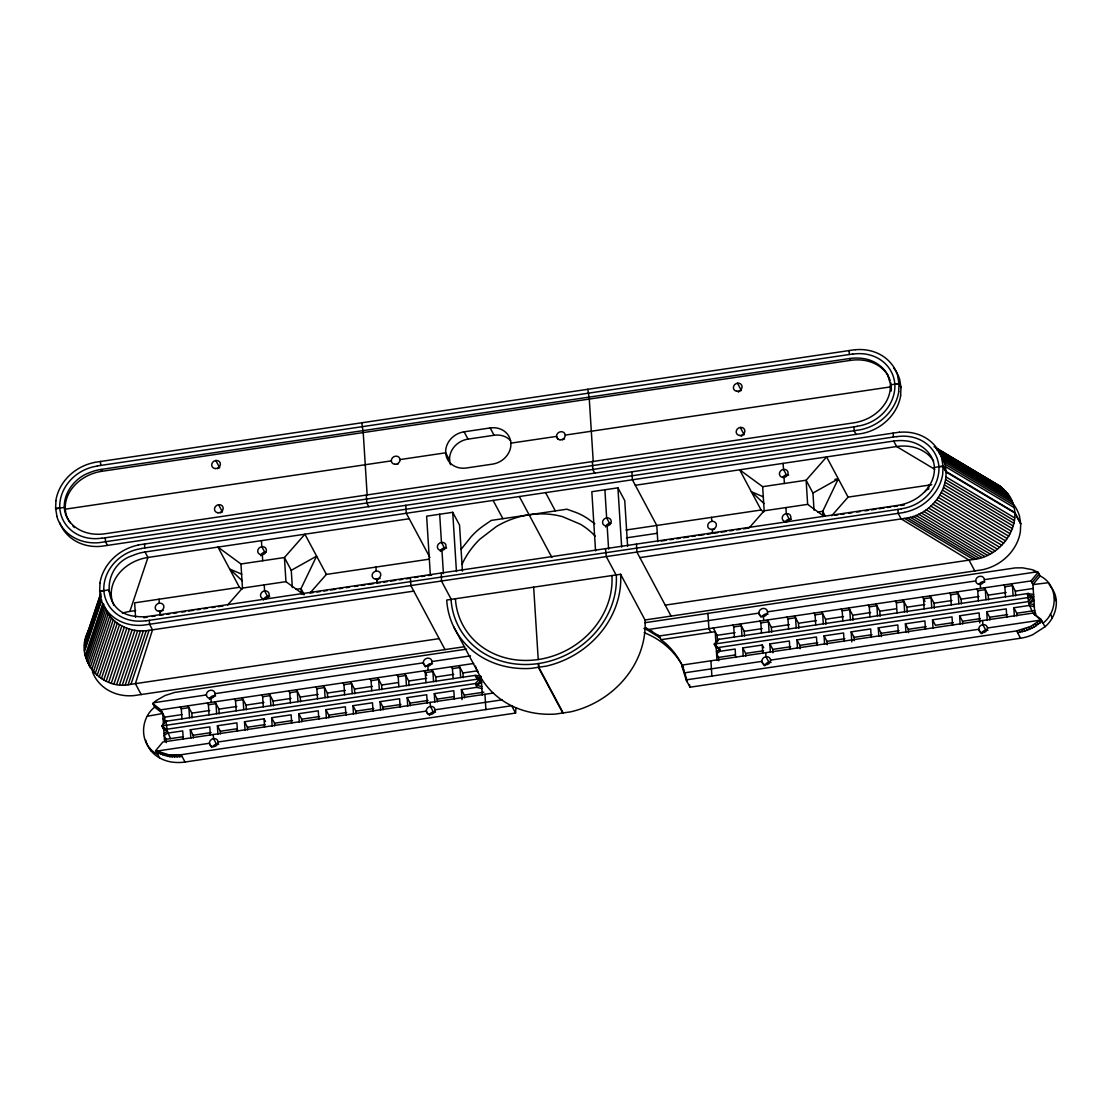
<?xml version="1.0" encoding="UTF-8"?>
<svg xmlns="http://www.w3.org/2000/svg" width="1112" height="1112" viewBox="0 0 1112 1112"><rect width="100%" height="100%" fill="white"/><g stroke="black" fill="none" stroke-linecap="round" stroke-linejoin="round"><path stroke-width="1.5" d="M56.948 516.357L55.6 508.365L55.961 500.65M439.17 638.635L130.966 684.297C100.886 691.622 72.224 657.011 89.141 629.614M904.459 512.41L143.337 625.18A44.994 39.851 -28.1 0 1 100.9 598.923L99.663 590.889L100.024 583.188M893.812 368.058A44.994 39.851 -28.1 0 1 899.733 379.567L900.97 387.588L900.609 395.302M639.859 557.612L904.598 518.4C934.316 515.718 958.739 478.313 938.834 452.431L1007.68 493.519C1027.585 519.401 1003.163 556.792 973.445 559.475L665.24 605.136M1013.56 504.459A44.994 39.851 -28.1 0 1 1019.468 515.968L1020.719 524.002L1020.357 531.703A44.994 39.851 -28.1 0 1 982.077 569.83L645.016 619.968A89.266 79.063 -28.1 0 1 570.678 711.833L555.513 714.071A89.266 79.063 -28.1 0 1 475.38 666.102M934.386 467.485C935.22 482.83 923.53 496.091 910.047 501.832A43.757 38.753 -28.1 0 1 897.718 505.376L149.077 616.298A43.757 38.753 -28.1 0 1 136.526 616.437C100.191 614.019 101.164 565.41 132.703 555.527A43.757 38.753 -28.1 0 1 145.033 551.983L893.673 441.061A43.757 38.753 -28.1 0 1 906.211 440.922C920.013 442.298 933.705 452.876 934.386 467.485L943.045 465.942L945.978 471.418L1014.825 512.493L1020.677 523.46M644.835 622.72L1015.186 567.912L1022.567 567.829L1031.88 569.608L1038.135 572.291L1040.081 575.947C1058.416 584.731 1058.304 611.391 1043.042 623.137L1045.002 626.765L1032.603 634.771A42.895 37.989 -28.1 0 1 1020.552 638.232L690.024 687.202L686.132 679.891L681.698 665.129L1033.02 613.073L1041.11 619.44L1043.042 623.137M1050.34 586.344C1060.904 598.214 1056.525 617.174 1045.002 626.765M441.311 573L441.492 581.089L451.25 599.368M145.825 740.314C148.535 752.727 160.684 760.83 172.777 762.165A42.895 37.989 -28.1 0 0 185.037 762.026L515.565 713.056L515.982 707.691M898.663 391.646L899.01 383.932L897.676 375.939M86.027 637.315L100.831 593.169M85.346 639.97L100.706 594.183M84.846 642.625L100.761 595.212M84.54 645.363L100.997 596.31M84.498 650.339L101.498 599.646M84.526 650.867L101.526 600.188M85.193 655.746L102.749 603.413M85.832 658.332L103.944 604.372M86.653 660.806L104.764 606.846C111.061 624.402 131.341 633.409 149.064 630.337L413.803 591.111M87.653 663.197L105.751 609.237M88.821 665.518L106.933 611.558M90.169 667.728L108.267 613.768M91.671 669.855L109.768 615.895M93.338 671.856L111.436 617.897M95.145 673.747L113.257 619.787M97.105 675.512L115.203 621.552M99.204 677.138L117.302 623.179M101.414 678.626L119.512 624.666M103.75 679.96L121.847 626M106.182 681.142L124.28 627.182M122.348 613.157A43.757 38.753 -28.1 0 1 129.854 611.433L147.952 557.459L145.033 551.983M108.712 682.17L126.824 628.21M111.339 683.032L129.437 629.072M114.022 683.727L132.119 629.767M116.774 684.255L134.872 630.295M119.582 684.603L137.679 630.643M122.417 684.783L140.515 630.824M125.281 684.797L143.379 630.838M128.158 684.631L146.256 630.671M130.966 684.297L149.064 630.337M462.022 564.465L463.621 561.018A80.328 71.154 -28.1 0 1 479.87 539.181L496.466 526.476A80.328 71.154 -28.1 0 1 562.602 516.677L580.478 524.28A80.328 71.154 -28.1 0 1 595.156 536.151M834.903 479.355L838.309 478.841L822.713 511.312L823.047 516.468M466.54 649.13L174.709 692.442L165.132 695.473L156.5 700.407L152.733 703.479L154.693 707.121C139.514 718.894 139.264 745.582 157.668 754.325L159.614 757.939M461.077 549.342L471.266 536.61A66.637 59.019 -28.1 0 1 482.664 526.365L491.295 520.402L566.912 509.199L576.141 512.521A66.637 59.019 -28.1 0 1 588.595 519.221L594.837 523.835M1031.978 582.744L1039.094 574.112M1040.081 575.947L1032.951 584.578L1034.869 615.061M157.668 754.325L155.694 750.628L162.839 742.01L493.533 693.012M660.111 637.843L646.6 629.503L645.641 627.682L659.138 636.008L1031.005 580.923L1038.135 572.291M227.696 604.942L242.472 588.095L285.951 581.659L303.548 594.559M482.33 695.236L481.148 676.471L475.825 675.29L165.924 721.271L161.824 725.927L163.784 729.583L164.479 740.634M429.01 559.211L326.372 574.417L309.998 593.071L313.431 592.571M481.913 688.536L476.589 687.355L476.464 685.339L481.538 682.504L479.578 678.848L161.824 725.927L166.425 729.305L475.491 683.519L479.578 678.848L474.977 675.47M475.491 683.519L476.464 685.339L480.551 680.683L475.95 677.305L481.274 678.487M749.391 527.644L764.166 510.797L807.646 504.361L823.881 516.274M831.693 515.773L848.067 497.12L931.703 484.735M1031.95 610.988L1028.892 603.496L1032.992 598.826M686.132 679.891L1016.66 630.921L1030.977 626.39L1041.11 619.44M1016.66 630.921L1017.619 632.756L1027.349 630.226L1034.146 627.043L1042.069 621.316L1033.02 613.073M163.394 723.551L166.772 721.076M164.034 733.6L167.398 731.126L165.924 721.271M715.822 641.707L719.2 639.233M716.462 651.757L719.839 649.283L714.251 644.084L718.352 639.414L1028.252 593.447L1033.576 594.628M735.671 657.526L735.143 649.047L719.964 651.298L716.587 653.759L718.533 657.414L718.755 660.764M292.345 587.553L291.261 570.331L316.614 556.139L301.018 588.609L301.352 593.766M814.04 510.255L812.955 493.033L838.309 478.841M1028.892 603.496L1033.965 600.661L1032.005 597.005L1027.405 593.627L1028.892 603.496L1034.216 604.678M55.628 508.893L64.301 507.35L65.274 509.171L391.341 460.868M69.18 520.972C74.573 528.45 83.469 532.745 92.463 533.913A43.757 38.753 -28.1 0 0 105.001 533.774L853.655 422.852A43.757 38.753 -28.1 0 0 865.984 419.307C879.467 413.553 891.157 400.306 890.309 384.96L898.982 383.404L900.928 387.059M99.705 591.431L108.364 589.874L111.297 595.365M94.214 462.425L855.35 349.654M138.277 544.949L899.413 432.179M147.382 716.225L162.769 713.501L163.52 725.566M97.342 465.928L852.723 354.005M69 521.042C56.698 503.263 70.39 479.842 88.64 473.003A43.757 38.753 -28.1 0 1 100.956 469.459L849.61 358.523A43.757 38.753 -28.1 0 1 862.147 358.398C873.99 359.704 885.277 367.224 889.447 378.664A32.401 28.69 -28.1 0 1 890.156 380.624M70.167 522.807L67.123 517.302A32.401 28.69 -28.1 0 1 66.067 500.595C69.125 488.807 78.66 479.606 89.613 474.824A43.757 38.753 -28.1 0 1 101.943 471.279L850.583 360.357A43.757 38.753 -28.1 0 1 863.12 360.218C872.809 361.456 882.414 366.404 887.571 374.911M400.028 459.576L445.676 452.806A20.085 17.792 -28.1 0 1 464.107 431.817L490.183 427.953A20.085 17.792 -28.1 0 1 510.894 443.146L556.542 436.39L558.099 439.309M450.541 464.705A20.085 17.792 -28.1 0 1 468.013 439.129L494.089 435.265A20.085 17.792 -28.1 0 1 510.603 440.616M565.23 435.098L891.296 386.781A32.401 28.69 -28.1 0 0 890.698 382.639M101.887 538.291L857.282 426.369M141.405 548.466L896.786 436.543M409.244 518.748L147.952 557.459A43.757 38.753 -28.1 0 0 135.622 561.018C124.683 565.799 115.092 575.015 112.09 586.844A32.401 28.69 -28.1 0 0 113.132 603.482L113.994 605.387M462.439 571.123L459.548 525.1L452.723 512.312L426.633 516.177L430.358 575.418M627.627 546.326L624.749 500.622L617.924 487.834L591.834 491.699L595.559 550.94M635.313 485.263L896.606 446.537A43.757 38.753 -28.1 0 1 909.143 446.398C918.818 447.636 928.437 452.584 933.593 461.105M242.055 589.235L239.427 587.303L217.952 547.09L240.956 563.979L284.436 557.529L304.91 534.205L326.372 574.417M763.749 511.937L761.122 510.005L739.647 469.792L762.651 486.681L806.13 480.231L826.605 456.921L848.067 497.12M239.427 587.303L134.649 602.829L135.553 617.299M626.014 530.021L761.122 510.005M129.854 611.433L135.65 610.571M626.487 537.847L657.261 533.287M296.014 589.346L301.018 588.609L304.271 594.698M817.695 512.048L822.713 511.312L825.16 515.871M143.796 617.702L147.048 617.216M151.927 616.493L155.18 616.02M163.422 614.797L160.059 615.297L159.794 611.225M166.786 614.297L170.136 613.796M173.5 613.296L176.864 612.795M181.909 612.059L185.273 611.558M188.637 611.058L193.683 610.307M197.032 609.807L200.396 609.32M203.76 608.82L207.124 608.32M212.003 607.597L215.033 607.152M218.077 606.693L222.956 605.97M316.864 592.057L320.298 591.556M323.731 591.042L327.164 590.528M330.598 590.027L335.755 589.263M339.188 588.748L342.621 588.248M346.054 587.734L349.488 587.233M354.631 586.469L358.064 585.954M361.497 585.44L364.931 584.94M368.364 584.425L373.521 583.661M380.373 582.646L376.954 583.161L376.69 579.13M383.793 582.146L387.212 581.632M390.646 581.131L395.775 580.367M399.208 579.866L402.627 579.352M406.047 578.852L409.466 578.337M414.609 577.573L418.029 577.072M421.462 576.558L424.881 576.058M428.301 575.543L431.72 575.043M661.223 541.044L666.352 540.279M669.771 539.765L673.205 539.264M676.624 538.75L680.044 538.25M683.477 537.735L688.606 536.985M692.025 536.47L695.459 535.97M698.878 535.456L704.007 534.691M707.44 534.191L710.86 533.677M714.293 533.176L717.726 532.662M721.16 532.162L726.303 531.397M729.736 530.883L733.169 530.382M736.603 529.868L740.036 529.354M743.469 528.853L748.626 528.089M834.848 515.315L838.017 514.842M841.172 514.37L844.342 513.911M848.887 513.23L851.917 512.785M856.796 512.062L860.062 511.576M864.941 510.853L868.194 510.366M871.447 509.894L875.992 509.213M879.036 508.768L884.082 508.017M887.432 507.517L890.795 507.016M894.159 506.53L897.523 506.029M900.887 505.529L904.251 505.029M145.964 620.83L901.346 508.907M620.621 574.278L446.704 600.049A89.266 79.063 -28.1 0 0 531.119 668.381L546.284 666.13A89.266 79.063 -28.1 0 0 620.621 574.278L645.016 619.968M464.58 646.697L134.01 695.598A44.994 39.851 -28.1 0 1 92.421 671.801M153.581 702.742L206.387 694.93M215.089 693.638L423.283 662.835L425.479 666.95M431.984 661.543L470.501 655.844M648.88 629.42L758.829 613.115L761.011 617.229M767.516 611.836L975.711 580.95M984.412 579.658L1037.218 571.818M152.733 703.479L160.809 709.845L473.684 663.489M180.339 706.954L181.312 708.789L188.901 707.663L189.54 717.713M207.457 702.937L208.43 704.772L216.006 703.646L216.645 713.696M234.562 698.92L235.535 700.755L243.125 699.629L243.75 709.678M261.681 694.903L262.654 696.737L270.23 695.612L270.869 705.661M288.786 690.886L289.759 692.72L297.349 691.594L297.974 701.644M315.905 686.868L316.878 688.703L324.454 687.577L325.093 697.627M343.01 682.851L343.983 684.686L351.573 683.56L352.198 693.61M370.129 678.834L371.102 680.669L378.678 679.543L379.317 689.593M397.234 674.817L398.207 676.652L405.797 675.526L406.422 685.576M451.458 666.783L452.431 668.618L460.02 667.492L460.646 677.542M732.766 625.111L733.753 626.932L741.329 625.806L741.968 635.855M759.885 621.094L760.858 622.915L768.448 621.789L769.073 631.838M786.99 617.077L787.977 618.897L795.553 617.772L796.192 627.821M814.109 613.059L815.082 614.88L822.671 613.755L823.297 623.804M841.214 609.042L842.201 610.863L849.776 609.737L850.416 619.787M868.333 605.025L869.306 606.846L876.895 605.72L877.521 615.77M895.438 601.008L896.411 602.829L904 601.703L904.64 611.753M949.662 592.974L950.635 594.795L958.224 593.669L958.85 603.719M976.781 588.957L977.754 590.778L985.329 589.652L985.969 599.702M1003.886 584.94L1004.859 586.761L1012.448 585.635L1013.074 595.684M659.138 636.008L661.084 639.664L715.197 631.658L715.961 643.709M160.809 709.845L164.715 717.157L182.048 714.585M187.928 705.828L191.834 713.139L209.723 710.485M215.033 701.811L218.939 709.122L236.842 706.467M242.152 697.794L246.058 705.105L263.947 702.45M269.257 693.777L273.163 701.088L291.066 698.433M296.376 689.76L300.282 697.071L318.171 694.416M323.481 685.743L327.387 693.054L345.29 690.399M350.6 681.725L354.492 689.037L372.395 686.382M377.705 677.708L381.611 685.02L397.887 682.615M404.824 673.691L408.716 681.003L426.619 678.348M431.929 669.674L435.834 676.986L453.738 674.331M459.034 665.657L462.94 672.968L477.59 670.8M713.251 628.002L717.143 635.313L735.046 632.658M740.356 623.985L744.262 631.296L762.165 628.641M767.461 619.968L771.367 627.279L789.27 624.624M794.58 615.951L798.486 623.262L816.389 620.607M821.685 611.934L825.591 619.245L843.494 616.59M848.803 607.917L852.709 615.228L870.613 612.573M875.908 603.899L879.814 611.211L896.091 608.792M903.027 599.882L906.933 607.194L924.823 604.539M930.132 595.865L934.038 603.177L951.942 600.522M957.251 591.848L961.157 599.159L979.046 596.505M984.356 587.831L988.262 595.142L1006.165 592.487M1011.475 583.814L1015.367 591.125L1033.326 588.457M718.852 647.448L1027.919 601.661L1032.005 597.005L714.251 644.084L716.211 647.74L719.839 649.283L719.964 651.298M190.833 738.257L190.291 729.764L209.82 726.873L210.349 735.366M217.938 734.24L217.41 725.747L236.925 722.856L237.468 731.348M245.043 730.223L244.515 721.73L264.044 718.838L265.504 721.591M272.162 726.206L271.634 717.713L291.149 714.821L291.678 723.203M299.267 722.188L298.739 713.696L318.268 710.804L318.796 719.186M326.386 718.171L325.844 709.678L345.373 706.787L345.901 715.169M353.491 714.154L352.963 705.675L372.492 702.77L373.02 711.152M380.61 710.137L380.068 701.658L399.597 698.753L400.125 707.135M407.715 706.12L407.187 697.641L426.716 694.736L427.244 703.118M434.834 702.103L434.292 693.624L453.821 690.719L454.363 699.212M462.036 699.656L461.41 689.607L476.589 687.355M743.261 656.4L742.719 647.921L762.248 645.029L763.722 647.768M770.366 652.271L769.838 643.904L789.367 641.012L789.895 649.491M797.471 648.254L796.943 639.886L816.472 636.995L817.014 645.474M824.59 644.237L824.062 635.869L843.591 632.978L844.119 641.457M851.806 641.902L851.166 631.852L870.696 628.961L871.224 637.44M878.814 636.203L878.285 627.835L897.815 624.944L898.343 633.423M905.919 632.186L905.39 623.818L924.92 620.927L925.448 629.406M933.024 628.169L932.509 619.801L952.025 616.91L952.567 625.389M960.142 624.277L959.614 615.784L979.144 612.893L979.769 622.942M987.261 620.26L986.719 611.767L1006.249 608.876L1006.791 617.355M1014.366 616.243L1013.838 607.75L1029.017 605.498L1034.341 606.679M183.244 739.383L182.715 730.89L167.523 733.142L164.159 735.616L166.105 739.271L183.438 736.7M190.291 729.764L193.224 735.254L211.127 732.599M217.41 725.747L220.329 731.237L236.606 728.819M244.515 721.73L247.448 727.22L265.337 724.565M271.634 717.713L274.553 723.203L292.456 720.548M298.739 713.696L301.672 719.186L319.561 716.531M325.844 709.678L328.777 715.169L346.68 712.514M352.963 705.675L355.896 711.152L373.785 708.497M380.068 701.658L383.001 707.135L400.904 704.48M407.187 697.641L410.106 703.118L428.009 700.463M434.292 693.624L437.224 699.1L453.501 696.696M461.41 689.607L464.329 695.083L483.859 692.192M718.533 657.414L734.81 655.01M742.719 647.921L745.652 653.397L763.555 650.756M769.838 643.904L772.757 649.38L790.66 646.739M796.943 639.886L799.875 645.363L817.779 642.722M824.062 635.869L826.981 641.346L844.884 638.705M851.166 631.852L854.099 637.329L872.003 634.688M878.285 627.835L881.204 633.312L899.108 630.671M905.39 623.818L908.323 629.295L926.226 626.654M953.332 622.637L935.428 625.278L932.509 619.801M959.614 615.784L962.547 621.26L980.436 618.62M986.719 611.767L989.652 617.243L1007.555 614.602M1013.838 607.75L1016.771 613.226L1034.841 610.558M156.625 751.1L209.431 743.275L211.627 747.389M435.014 709.803L502.304 699.823M684.45 672.843L761.859 661.376L764.055 665.49M770.546 660.097L978.755 629.281L980.951 633.395M1040.248 620.176L987.442 628.002M218.119 741.982L426.313 711.096L427.786 713.834M155.694 750.628L168.857 754.853L181.131 754.714L511.659 705.745L515.565 713.056M156.695 752.49L169.844 756.688L182.118 756.549L185.037 762.026M894.66 384.321L899.01 383.932L900.97 387.588M55.6 508.365L59.951 507.989M938.723 466.845L943.087 466.47L946.006 471.947L1014.853 513.035L1020.719 524.002M99.663 590.889L104.028 590.514M1029.712 595.74L1033.715 596.63M476.464 685.339L481.788 686.521M643.917 628.377L646.6 629.503M763.444 496.883L751.364 491.726L764.027 503.555M241.749 574.181L229.67 569.024L242.346 580.853M163.784 729.583L167.398 731.126L170.456 738.632M934.08 446.69L1000.147 486.222L1007.68 493.519M936.04 448.136L1000.147 486.222M936.332 448.525L1002.246 487.848M940.835 451.486L965.73 466.345M968.663 468.082L971.596 469.834M974.515 471.585L978.921 474.198M981.84 475.95L990.639 481.19M936.818 449.415L1004.206 489.614M937.166 450.429L1006.012 491.504M940.335 454.558L1009.182 495.632M941.683 456.782L1010.53 497.856M942.851 459.089L1011.698 500.164M943.852 461.494L1012.698 502.568M944.658 463.954L1013.505 505.029M945.311 466.553L1014.158 507.628M934.692 469.264L896.606 446.537L893.673 441.061M945.964 476.923L1014.811 517.997M945.659 479.661L1014.505 520.736M945.158 482.33L1014.005 523.404M944.477 484.971L1013.324 526.045M943.615 487.584L1012.462 528.659M942.573 490.156L1011.42 531.23M941.364 492.685L1010.21 533.76M939.974 495.146L1008.82 536.22M938.431 497.523L1007.277 538.611M936.735 499.83L1005.582 540.905M934.886 502.04L1003.733 543.115M932.898 504.153L1001.745 545.227M930.772 506.155L999.618 547.229M928.52 508.031L997.381 549.106M926.171 509.769L995.018 550.857M923.711 511.395L992.557 552.469M921.153 512.868L990 553.943M918.526 514.189L987.373 555.263M915.815 515.356L984.662 556.431M913.049 516.371L981.896 557.446M910.241 517.219L979.088 558.293M907.392 517.9L976.239 558.975M904.598 518.4L973.445 559.475M715.238 645.905L719.839 649.283M162.797 727.762L167.398 731.126M153.72 705.3L161.796 711.68M154.693 707.121L162.769 713.501M661.084 639.664L665.393 643.153A90.141 79.842 -28.1 0 1 682.184 665.323L683.157 667.631M477.076 678.348L481.538 682.504M72.919 526.073L74.504 527.561M1049.7 585.134L1048.394 582.73L1032.951 584.578L1031.005 580.923M1054.44 597.658L1056.4 601.272M1050.367 614.088L1052.313 617.702M181.131 754.714L182.118 756.549M178.643 755.02L179.63 756.841M176.169 755.187L177.155 757.008M173.708 755.215L174.695 757.036M171.262 755.104L172.249 756.924M168.857 754.853L169.844 756.688M166.494 754.478L167.481 756.299M164.187 753.964L165.174 755.785M161.949 753.324L162.936 755.145M159.78 752.546L160.767 754.381M157.695 751.656L158.682 753.477M149.356 747.584L151.301 751.198M1027.405 593.627L1028.391 595.448L1028.252 593.447M1034.66 611.711L1035.953 614.144M891.296 386.781L887.612 374.925M1017.619 632.756L1020.552 638.232M974.876 571.095L969.025 560.128L901.151 518.901L898.232 513.424L897.968 509.407M849.61 358.523L850.583 360.357M985.774 630.101L982.841 624.624L982.591 620.552M856.115 434.542L854.155 430.886L853.905 426.869M922.557 596.991L924.989 601.55M812.955 493.033L806.13 480.231L807.646 504.361M737.492 383.195L741.384 390.507A4.462 3.948 -28.1 0 0 738.396 392.147M786.434 474.866L783.501 469.389L783.126 463.356M740.272 427.425L744.178 434.736M789.214 519.095L786.281 513.605L785.906 507.572M768.878 662.196L765.959 656.719L765.695 652.688M710.846 632.297L708.9 628.641L707.941 613.365M594.823 473.267L592.877 469.611L592.362 461.563M671.092 616.104L636.94 552.136L636.425 544.102M609.584 523.391L606.652 517.9L604.886 489.767M681.698 665.129L685.59 675.248M616.076 574.946L606.318 556.667L605.484 548.675M545.589 492.63L555.347 510.908M490.183 427.953L494.089 435.265M519.346 496.522L551.886 557.446M464.107 431.817L468.013 439.129M493.116 500.414L502.874 518.692M449.582 460.118L445.676 452.806A20.085 17.792 -28.1 0 0 466.387 467.999L492.463 464.135A20.085 17.792 -28.1 0 0 510.894 443.146M563.311 713.223L538.917 667.534L538.472 663.544A84.79 75.102 -28.1 0 1 451.055 599.396M562.922 713.278L538.528 667.589L538.472 663.544A84.79 75.102 -28.1 0 0 616.27 574.918M444.369 547.868L441.45 542.378L439.671 514.244M429.913 557.473L406.311 513.271L405.81 505.223M453.682 626.765L478.077 672.454M368.753 506.752L366.807 503.097L366.293 495.062M445.022 649.603L410.87 585.635L410.37 577.587M424.339 670.8L426.786 675.373M433.346 711.916L430.413 706.426L430.163 702.409M291.261 570.331L284.436 557.529L285.951 581.659M215.797 460.493L219.703 467.804A4.462 3.948 -28.1 0 0 217.563 468.666M264.739 552.164L261.806 546.687L261.431 540.654M218.577 504.723L222.483 512.034M267.519 596.393L264.6 590.903L264.211 584.87M100.956 469.459L101.943 471.279M216.451 744.095L213.518 738.604L213.268 734.532M107.461 545.464L105.515 541.808L105.265 537.791M163.089 718.533L165.035 722.188L164.715 717.157M141.238 694.611L135.386 683.644L152.511 629.823L149.578 624.346L149.328 620.329M1034.063 570.386L1035.022 572.207M1039.275 621.024L1040.234 622.859M1037.343 622.525L1038.302 624.36M1035.3 623.915L1036.273 625.75M1033.187 625.208L1034.146 627.043M1030.977 626.39L1031.95 628.224M1028.711 627.46L1029.67 629.281M1026.376 628.405L1027.349 630.226M1023.999 629.225L1024.958 631.06M1021.581 629.92L1022.54 631.755M1019.12 630.49L1020.093 632.311M682.963 668.076L683.922 669.91M657.943 635.035L658.902 636.87M651.993 631.088L652.952 632.923M941.739 458.478L943.045 465.942L942.726 474.185A44.994 39.851 -28.1 0 1 904.445 512.312M689.482 684.631L690.024 687.202M686.021 676.582L687.091 681.725M711.888 676.082L710.915 660.806M1015.367 591.125L1015.673 595.81M1016.771 613.226L1016.938 615.909M1004.859 586.761L1005.498 596.81M988.262 595.142L988.554 599.827M989.652 617.243L989.819 619.926M980.311 584.328L980.562 588.387M977.754 590.778L978.379 600.827M961.157 599.159L961.449 603.844M962.547 621.26L962.714 623.943M950.635 594.795L951.274 604.845M928.451 485.207L928.701 489.183M934.038 603.177L934.358 608.194M931.745 607.736L931.105 597.686L923.53 598.812L924.155 608.862M906.933 607.194L907.239 612.212M908.323 629.295L908.532 632.645M893.172 433.013L893.422 437.044M896.411 602.829L897.05 612.879M879.814 611.211L880.134 616.229M881.204 633.312L881.413 636.662M869.306 606.846L869.931 616.896M849.109 350.488L849.359 354.506M852.709 615.228L853.015 620.246M854.099 637.329L854.308 640.679M842.201 610.863L842.827 620.913M825.591 619.245L825.91 624.263M826.981 641.346L827.189 644.696M815.082 614.88L815.721 624.93M798.486 623.262L798.805 628.28M799.875 645.363L800.084 648.713M784.016 477.423L784.391 483.456M787.977 618.897L788.603 628.947M762.651 486.681L764.166 510.797M771.367 627.279L771.686 632.297M772.757 649.38L772.979 652.73M763.416 616.493L763.68 620.524M760.858 622.915L761.498 632.964M762.248 645.029L762.79 653.508M744.262 631.296L744.553 635.981M745.652 653.397L745.818 656.08M733.753 626.932L734.379 636.981M711.555 517.344L711.819 521.361M712.319 529.395L712.57 533.426M717.143 635.313L717.574 642.013M716.045 645.057L717.004 660.458M657.79 541.544L656.775 525.462L632.38 479.772L631.88 471.738M617.924 487.834L621.65 547.076M607.152 525.948L608.611 549.12M593.238 461.702L589.29 399.069L587.817 389.2M533.663 587.164L538.222 659.527A80.328 71.154 -28.1 0 1 455.406 598.756M484.943 694.291L485.888 709.567M452.723 512.312L456.448 571.554M462.94 672.968L463.245 677.667M464.329 695.083L464.496 697.766M452.431 668.618L453.07 678.667M441.95 550.426L443.41 573.597M435.834 676.986L436.126 681.684M437.224 699.1L437.391 701.783M433.541 681.559L432.902 671.509L425.326 672.635L425.952 682.685M427.884 666.213L428.134 670.244M408.716 681.003L409.021 685.701M410.106 703.118L410.286 705.8M398.207 676.652L398.847 686.702M375.939 567.078L376.19 571.082M381.611 685.02L381.902 689.718M383.001 707.135L383.167 709.817M367.168 495.201L363.221 432.568L361.748 422.699M371.102 680.669L371.728 690.719M354.492 689.037L354.797 693.735M355.896 711.152L356.062 713.834M343.983 684.686L344.623 694.736M327.387 693.054L327.679 697.752M328.777 715.169L328.943 717.852M316.878 688.703L317.504 698.753M300.282 697.071L300.574 701.769M301.672 719.186L301.839 721.869M289.759 692.72L290.399 702.77M273.163 701.088L273.455 705.786M274.553 723.203L274.72 725.886M262.321 554.721L262.696 560.754M262.654 696.737L263.28 706.787M264.044 718.838L264.573 727.22M240.956 563.979L242.472 588.095M246.058 705.105L246.35 709.803M247.448 727.22L247.615 729.903M235.535 700.755L236.175 710.804M218.939 709.122L219.231 713.821M220.329 731.237L220.496 733.92M210.988 698.308L211.252 702.381M208.43 704.772L209.056 714.821M191.834 713.139L192.126 717.838M193.224 735.254L193.391 737.937M181.312 708.789L181.951 718.838M159.044 599.215L159.294 603.19M166.105 739.271L166.314 742.621M144.518 543.949L144.768 547.966M100.455 461.41L100.706 465.428M891.351 388.255A32.401 28.69 -28.1 0 1 891.226 391.09M857.269 426.216A40.477 35.862 -28.1 0 0 894.854 384.293A40.477 35.862 -28.1 0 0 852.737 354.158M101.887 538.138A40.477 35.862 -28.1 0 1 59.77 508.017A40.477 35.862 -28.1 0 1 97.342 466.081M741.176 436.363A4.462 3.948 -28.1 0 1 743.052 435.042M220.343 512.896A4.462 3.948 -28.1 0 1 221.357 512.326M855.35 349.752A44.994 39.851 -28.1 0 1 897.773 375.912M900.72 395.316A44.994 39.851 -28.1 0 1 862.342 433.43L101.22 546.312A44.994 39.851 -28.1 0 1 59.631 522.515M898.774 391.66A44.994 39.851 -28.1 0 1 860.382 429.774L99.26 542.656A44.994 39.851 -28.1 0 1 56.837 516.399M55.85 500.65A44.994 39.851 -28.1 0 1 94.228 462.522M562.394 439.893A4.462 3.948 -28.1 0 1 564.535 439.031M397.192 464.371A4.462 3.948 -28.1 0 1 398.221 463.815M901.332 508.754A40.477 35.862 -28.1 0 0 938.917 466.818A40.477 35.862 -28.1 0 0 896.8 436.696M611.92 575.571A80.328 71.154 -28.1 0 1 538.222 659.527M145.95 620.663A40.477 35.862 -28.1 0 1 103.833 590.555A40.477 35.862 -28.1 0 1 141.419 548.619M260.722 555.764A4.462 3.948 -28.1 0 1 265.879 552.136M263.516 599.993A4.462 3.948 -28.1 0 1 269.729 596.602M782.792 477.437A4.462 3.948 -28.1 0 1 788.644 475.088M785.572 521.653A4.462 3.948 -28.1 0 1 791.424 519.304M925.059 491.754A4.462 3.948 -28.1 0 1 927.589 489.488M160.197 612.128A4.462 3.948 -28.1 0 1 161.059 611.35M162.088 610.794A4.462 3.948 -28.1 0 1 163.2 610.488M377.093 580.033A4.462 3.948 -28.1 0 1 380.095 578.393M713.57 529.534A4.462 3.948 -28.1 0 1 714.599 528.978M99.913 583.174A44.994 39.851 -28.1 0 1 138.291 545.061M899.413 432.29A44.994 39.851 -28.1 0 1 941.836 458.436M440.366 551.469A4.462 3.948 -28.1 0 1 446.579 548.077M605.567 526.991A4.462 3.948 -28.1 0 1 610.71 523.363M762.29 616.521A4.462 3.948 -28.1 0 0 767.308 610.808A4.462 3.948 -28.1 0 0 759.913 610.085A4.462 3.948 -28.1 0 0 762.29 616.521A4.462 3.948 -28.1 0 1 768.058 614.158M981.757 633.701A4.462 3.948 -28.1 0 1 987.984 630.323M979.088 584.328A4.462 3.948 -28.1 0 1 984.94 581.979M764.875 665.796A4.462 3.948 -28.1 0 1 771.089 662.418M644.195 632.672A90.141 79.842 -28.1 0 1 683.505 667.728M212.892 746.68A4.462 3.948 -28.1 0 0 217.91 740.967A4.462 3.948 -28.1 0 0 210.529 740.244A4.462 3.948 -28.1 0 0 212.892 746.68A4.462 3.948 -28.1 0 1 218.661 744.303M426.744 666.241A4.462 3.948 -28.1 0 0 431.762 660.528A4.462 3.948 -28.1 0 0 424.381 659.805A4.462 3.948 -28.1 0 0 426.744 666.241A4.462 3.948 -28.1 0 1 432.512 663.864M209.403 699.351A4.462 3.948 -28.1 0 1 215.617 695.973M429.329 715.516A4.462 3.948 -28.1 0 1 435.543 712.125M736.853 391.271A4.462 3.948 -28.1 0 0 741.871 385.558A4.462 3.948 -28.1 0 0 734.49 384.835A4.462 3.948 -28.1 0 0 736.853 391.271M739.647 435.487A4.462 3.948 -28.1 0 0 744.651 429.774A4.462 3.948 -28.1 0 0 737.27 429.051A4.462 3.948 -28.1 0 0 739.647 435.487M217.952 512.785A4.462 3.948 -28.1 0 0 222.97 507.072A4.462 3.948 -28.1 0 0 215.575 506.349A4.462 3.948 -28.1 0 0 217.952 512.785M215.172 468.569A4.462 3.948 -28.1 0 0 220.176 462.856A4.462 3.948 -28.1 0 0 212.795 462.133A4.462 3.948 -28.1 0 0 215.172 468.569M394.802 464.274A4.462 3.948 -28.1 0 0 399.82 458.561A4.462 3.948 -28.1 0 0 392.425 457.824A4.462 3.948 -28.1 0 0 394.802 464.274M560.003 439.796A4.462 3.948 -28.1 0 0 565.021 434.083A4.462 3.948 -28.1 0 0 557.626 433.36A4.462 3.948 -28.1 0 0 560.003 439.796M261.181 554.749A4.462 3.948 -28.1 0 0 266.199 549.036A4.462 3.948 -28.1 0 0 258.818 548.313A4.462 3.948 -28.1 0 0 261.181 554.749M263.961 598.979A4.462 3.948 -28.1 0 0 268.979 593.266A4.462 3.948 -28.1 0 0 261.598 592.543A4.462 3.948 -28.1 0 0 263.961 598.979M782.876 477.451A4.462 3.948 -28.1 0 0 787.894 471.738A4.462 3.948 -28.1 0 0 780.499 471.015A4.462 3.948 -28.1 0 0 782.876 477.451M785.656 521.681A4.462 3.948 -28.1 0 0 790.674 515.968A4.462 3.948 -28.1 0 0 783.293 515.245A4.462 3.948 -28.1 0 0 785.656 521.681M158.668 611.252A4.462 3.948 -28.1 0 0 163.686 605.54A4.462 3.948 -28.1 0 0 156.292 604.817A4.462 3.948 -28.1 0 0 158.668 611.252M375.564 579.157A4.462 3.948 -28.1 0 0 380.568 573.444A4.462 3.948 -28.1 0 0 373.187 572.722A4.462 3.948 -28.1 0 0 375.564 579.157M711.18 529.423A4.462 3.948 -28.1 0 0 716.197 523.71A4.462 3.948 -28.1 0 0 708.817 522.987A4.462 3.948 -28.1 0 0 711.18 529.423M440.825 550.454A4.462 3.948 -28.1 0 0 445.829 544.741A4.462 3.948 -28.1 0 0 438.448 544.018A4.462 3.948 -28.1 0 0 440.825 550.454M606.026 525.976A4.462 3.948 -28.1 0 0 611.044 520.263A4.462 3.948 -28.1 0 0 603.649 519.54A4.462 3.948 -28.1 0 0 606.026 525.976M982.216 632.686A4.462 3.948 -28.1 0 0 987.234 626.973A4.462 3.948 -28.1 0 0 979.853 626.251A4.462 3.948 -28.1 0 0 982.216 632.686M765.32 664.781A4.462 3.948 -28.1 0 0 770.338 659.068A4.462 3.948 -28.1 0 0 762.957 658.346A4.462 3.948 -28.1 0 0 765.32 664.781M979.172 584.356A4.462 3.948 -28.1 0 0 984.189 578.643A4.462 3.948 -28.1 0 0 976.809 577.92A4.462 3.948 -28.1 0 0 979.172 584.356M429.788 714.502A4.462 3.948 -28.1 0 0 434.806 708.789A4.462 3.948 -28.1 0 0 427.411 708.066A4.462 3.948 -28.1 0 0 429.788 714.502M209.862 698.336A4.462 3.948 -28.1 0 0 214.866 692.623A4.462 3.948 -28.1 0 0 207.485 691.9A4.462 3.948 -28.1 0 0 209.862 698.336"/></g></svg>
